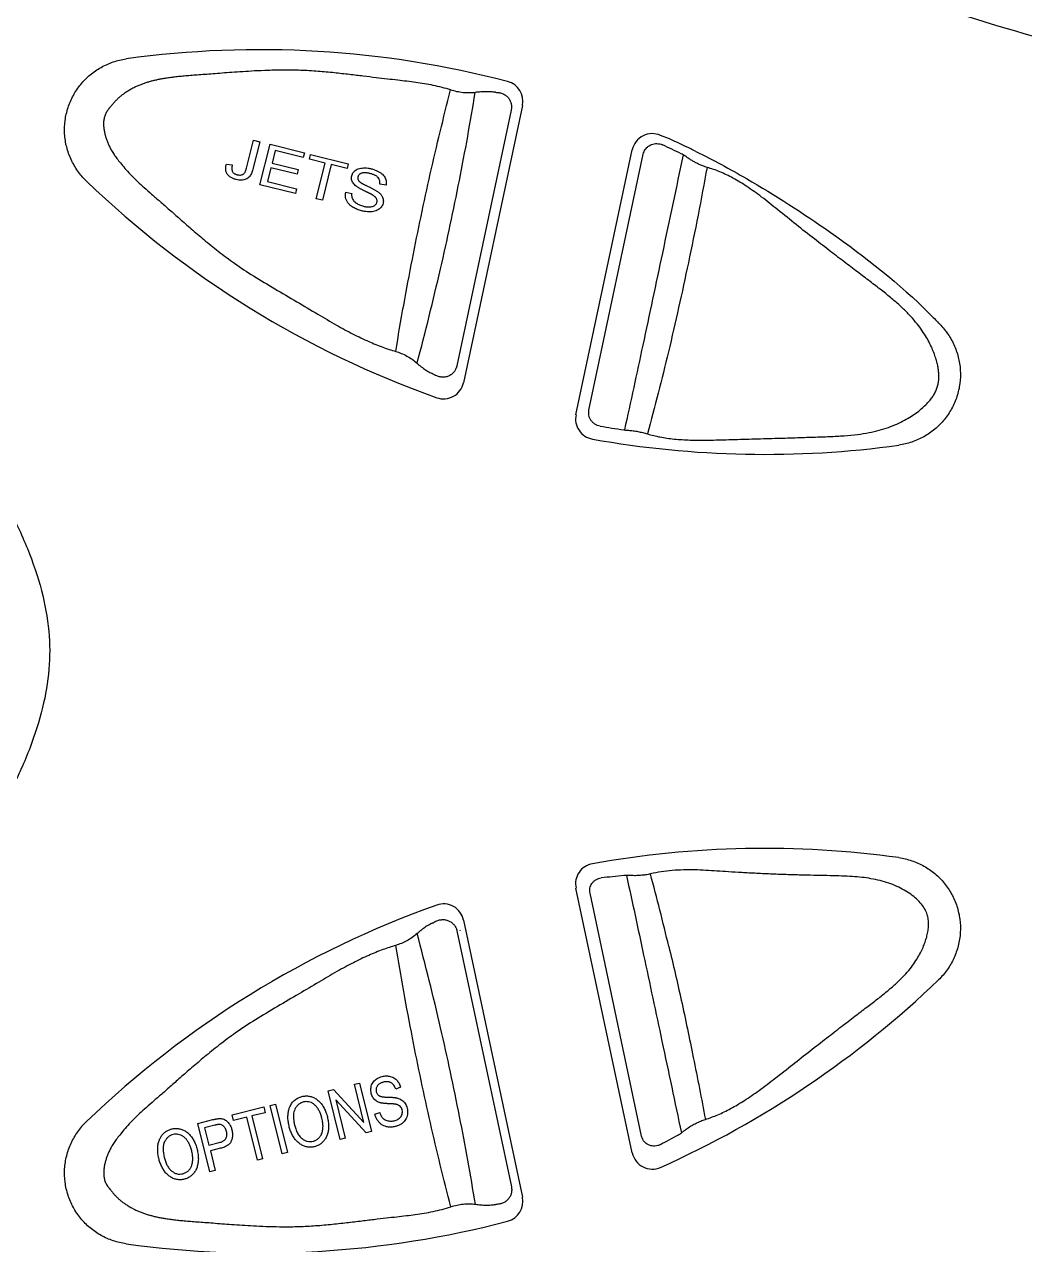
# Model space of a CAD drawing. Extents: x 403 to 503, y 484 to 637.
# Drawn here: x 448.666 to 451.066, y 503.174 to 506.101 of the extents above; entities that cross this region are included whole.
import ezdxf

# ---------------------------------------------------------------- set-up
doc = ezdxf.new("R2010")
doc.units = 0
doc.header["$MEASUREMENT"] = 0
doc.layers.add('1', color=4, linetype='Continuous')

# ---------------------------------------------------------------- blocks, each defined once
blk = doc.blocks.new('main_control')
at = {"color": 3, "linetype": 'Continuous'}
for p, q in [((7.6784, 16.9912), (7.5481, 16.3776)), ((7.7052, 17.002), (7.5639, 16.3371)), ((7.0431, 16.8521), (7.0598, 16.9189)), ((7.0598, 16.9189), (7.0749, 16.9152)), ((8.0583, 16.922), (8.0578, 16.9222)), ((7.0749, 16.9152), (7.0584, 16.8491)), ((7.0756, 16.8119), (7.0998, 16.909)), ((7.0998, 16.909), (7.1821, 16.8885)), ((7.112, 16.8938), (7.1046, 16.8641)), ((7.1793, 16.877), (7.112, 16.8938)), ((7.1821, 16.8885), (7.1793, 16.877)), ((7.8338, 16.2604), (7.9688, 16.8958)), ((6.995, 16.8613), (7.0089, 16.8595)), ((7.1046, 16.8641), (7.1676, 16.8484)), ((7.1942, 16.8733), (7.197, 16.8847)), ((7.2317, 16.864), (7.1942, 16.8733)), ((7.197, 16.8847), (7.2873, 16.8623)), ((7.2104, 16.7784), (7.2317, 16.864)), ((7.2468, 16.8602), (7.2254, 16.7746)), ((7.2844, 16.8508), (7.2468, 16.8602)), ((7.2873, 16.8623), (7.2844, 16.8508)), ((7.8649, 16.2713), (7.9954, 16.8855)), ((7.1018, 16.8527), (7.0935, 16.8196)), ((7.1648, 16.837), (7.1018, 16.8527)), ((7.1676, 16.8484), (7.1648, 16.837)), ((6.6592, 16.8206), (6.6599, 16.8214)), ((7.1606, 16.7908), (7.0756, 16.8119)), ((7.0935, 16.8196), (7.1634, 16.8022)), ((7.1634, 16.8022), (7.1606, 16.7908)), ((7.378, 16.8106), (7.3633, 16.8133)), ((7.2254, 16.7746), (7.2104, 16.7784)), ((7.2812, 16.7938), (7.2957, 16.7913)), ((7.9688, 14.4894), (7.8338, 15.1248)), ((7.9914, 14.5299), (7.8675, 15.1125)), ((7.5639, 15.0481), (7.7052, 14.3832)), ((7.5483, 15.0219), (7.6788, 14.4084)), ((7.5555, 15.0243), (7.5557, 15.0233)), ((7.239, 14.6384), (7.252, 14.6416)), ((7.268, 14.5219), (7.239, 14.6384)), ((7.252, 14.6416), (7.3251, 14.5628)), ((7.3023, 14.6542), (7.3145, 14.6572)), ((7.3251, 14.5628), (7.3023, 14.6542)), ((7.3145, 14.6572), (7.3435, 14.5408)), ((7.4131, 14.647), (7.4012, 14.6428)), ((7.0999, 14.6037), (7.1126, 14.6068)), ((7.1126, 14.6068), (7.1416, 14.4904)), ((7.2573, 14.6165), (7.2802, 14.525)), ((7.3305, 14.5375), (7.2573, 14.6165)), ((7.0087, 14.5809), (7.0847, 14.5999)), ((7.0121, 14.5672), (7.0087, 14.5809)), ((7.0881, 14.5861), (7.0564, 14.5782)), ((7.0564, 14.5782), (7.082, 14.4755)), ((7.0847, 14.5999), (7.0881, 14.5861)), ((7.1289, 14.4872), (7.0999, 14.6037)), ((7.3512, 14.5824), (7.3628, 14.5867)), ((6.9266, 14.5604), (6.9627, 14.5695)), ((6.9556, 14.444), (6.9266, 14.5604)), ((6.9672, 14.556), (6.9427, 14.5499)), ((6.9427, 14.5499), (6.9531, 14.5083)), ((7.0437, 14.5751), (7.0121, 14.5672)), ((7.0693, 14.4724), (7.0437, 14.5751)), ((7.2802, 14.525), (7.268, 14.5219)), ((7.3435, 14.5408), (7.3305, 14.5375)), ((6.9531, 14.5083), (6.9779, 14.5144)), ((6.9811, 14.5006), (6.9565, 14.4945)), ((6.9565, 14.4945), (6.9683, 14.4472)), ((7.1416, 14.4904), (7.1289, 14.4872)), ((7.082, 14.4755), (7.0693, 14.4724)), ((6.9683, 14.4472), (6.9556, 14.444))]:
    blk.add_line(p, q, dxfattribs=at)
at = {"color": 4, "linetype": 'Continuous'}
blk.add_arc((8.171, 15.6926), 2.952, 127.2, 238.6532, dxfattribs=at)
at = {"color": 3, "linetype": 'Continuous'}
for centre, radius, start, end in [((7.0759, 14.7869), 2.349, 75.358, 97.8638), ((7.6573, 17.0122), 0.049, 348, 75.358), ((7.6498, 17.095), 0.062, 261.7546, 266.2377), ((8.0168, 16.8856), 0.049, 65.8517, 168), ((8.0378, 16.8774), 0.049, 65.3121, 65.9016), ((7.0593, 14.7489), 2.3916, 63.9656, 65.3123), ((7.0528, 14.7589), 2.3651, 64.0956, 65.3027), ((7.0828, 14.7975), 2.3377, 63.6274, 63.9608), ((8.059, 16.8308), 0.0617, 58.833, 64.0822), ((7.9886, 16.7143), 0.1979, 55.1961, 58.8456), ((8.287, 18.5142), 2.349, 226.1362, 250.4136), ((7.4628, 16.3046), 0.0603, 58.4433, 64.7859), ((7.516, 16.3473), 0.049, 250.4136, 348), ((7.8818, 16.2502), 0.049, 168, 259.8525), ((8.2739, 18.4787), 2.278, 260.3413, 261.7884), ((7.9571, 16.2838), 0.0605, 261.796, 263.4244), ((7.9736, 16.4269), 0.2045, 263.4306, 266.0608), ((8.287, 18.5142), 2.349, 259.8525, 277.8638), ((8.287, 12.871), 2.349, 82.1362, 100.1475), ((7.8818, 15.135), 0.049, 100.1475, 192), ((8.1615, 12.9026), 2.2623, 95.3982, 96.7814), ((7.9544, 15.0941), 0.0611, 89.4965, 95.3763), ((7.9531, 14.9424), 0.2128, 86.8398, 89.519), ((1.7337, 13.472), 6.5014, 13.45613, 15.03677), ((8.287, 12.871), 2.349, 109.5864, 133.8638), ((7.516, 15.0379), 0.049, 12, 109.5864), ((7.463, 15.0948), 0.0602, 295.2273, 301.5756), ((7.0759, 16.5983), 2.349, 294.1483, 313.8638), ((6.9301, 16.626), 2.3879, 297.5976, 298.7434), ((8.0472, 14.5891), 0.0648, 298.8011, 307.5869), ((7.9605, 14.7021), 0.2073, 307.5239, 308.7662), ((8.0168, 14.4996), 0.049, 192, 294.1483), ((7.6573, 14.373), 0.049, 284.642, 12), ((7.6502, 14.3044), 0.0621, 93.784, 98.2556), ((7.0759, 16.5983), 2.349, 262.1362, 284.642)]:
    blk.add_arc(centre, radius, start, end, dxfattribs=at)
for points, start_tangent, end_tangent in [([(6.6482, 17.7278), (6.6608, 17.7305), (6.6742, 17.7331), (6.6885, 17.7358), (6.7042, 17.7386), (6.7217, 17.7414), (6.741, 17.7443), (6.762, 17.7471), (6.7849, 17.7499), (6.8097, 17.7525), (6.8367, 17.755), (6.866, 17.7571), (6.8979, 17.7589), (6.9324, 17.7602), (6.9699, 17.7609), (7.0104, 17.7608), (7.0544, 17.7598), (7.102, 17.7576), (7.1535, 17.7541), (7.209, 17.7491), (7.269, 17.7421), (7.3341, 17.733), (7.4045, 17.7213), (7.4804, 17.7069), (7.5607, 17.6897), (7.6408, 17.6707), (7.7162, 17.6513), (7.7866, 17.632), (7.8555, 17.6123), (7.9261, 17.5911), (8.0021, 17.5675), (8.0866, 17.5405), (8.1792, 17.5102), (8.2793, 17.4768), (8.3885, 17.44), (8.5079, 17.3998), (8.6372, 17.357), (8.779, 17.312), (8.9347, 17.2659), (9.106, 17.2202), (9.2957, 17.1757), (9.5057, 17.134), (9.7373, 17.0964), (9.9921, 17.0642), (10.2725, 17.0392), (10.5811, 17.0233), (10.921, 17.0187)], (0.977146, 0.21257), (0.999984, 0.005598)), ([(10.9085, 16.9223), (10.3979, 16.934), (9.941, 16.9717), (9.5333, 17.0304), (9.1707, 17.1052), (8.8489, 17.1918), (8.5644, 17.2831), (8.312, 17.3694), (8.0855, 17.4448), (7.8795, 17.5076), (7.6929, 17.5568), (7.5252, 17.5929), (7.375, 17.6173), (7.2402, 17.632), (7.1187, 17.6387), (7.0087, 17.6388), (6.9091, 17.6335), (6.8184, 17.6237), (6.736, 17.6102), (6.662, 17.5939), (6.5966, 17.5754), (6.5387, 17.5554), (6.4871, 17.5341), (6.44, 17.5113), (6.3961, 17.4869), (6.3537, 17.4601), (6.3111, 17.4295), (6.2664, 17.393), (6.219, 17.3484), (6.1702, 17.2945), (6.1218, 17.2302), (6.0765, 17.1521), (6.0402, 17.055), (6.0267, 16.9455), (6.0427, 16.8249), (6.0871, 16.6949), (6.1555, 16.5585), (6.242, 16.4151), (6.331, 16.2761), (6.4073, 16.1533), (6.4696, 16.0424), (6.5176, 15.9391), (6.5513, 15.8384), (6.5689, 15.7409), (6.5692, 15.6496), (6.5539, 15.5577), (6.5239, 15.4621), (6.4793, 15.3617), (6.4208, 15.2547), (6.3508, 15.1403), (6.2717, 15.0169), (6.191, 14.8876), (6.1244, 14.7687), (6.0745, 14.659), (6.0416, 14.5551), (6.0269, 14.4492), (6.0378, 14.34), (6.0804, 14.2254), (6.1554, 14.1091), (6.2523, 14.005), (6.3541, 13.9248), (6.4528, 13.8668), (6.5472, 13.8257)], (-0.999982, -0.006028), (0.936805, -0.349851)), ([(6.6592, 16.8206), (6.6384, 16.8448), (6.6225, 16.8725), (6.6118, 16.9025), (6.6069, 16.934), (6.6081, 16.9659), (6.6152, 16.997), (6.6278, 17.0263), (6.6455, 17.0528), (6.668, 17.0754), (6.6943, 17.0935), (6.7234, 17.1064), (6.7545, 17.1138)], (-0.72099, 0.692946), (0.990596, 0.136818)), ([(7.5331, 17.0393), (7.5125, 17.0454), (7.4913, 17.0503), (7.4702, 17.0542), (7.4493, 17.0574), (7.4282, 17.0601), (7.4061, 17.0627), (7.3816, 17.0654), (7.3541, 17.0686), (7.3235, 17.0723), (7.2904, 17.0763), (7.2542, 17.0803), (7.2149, 17.0839), (7.1731, 17.0863), (7.1313, 17.0869), (7.0949, 17.0862), (7.0628, 17.0848), (7.0341, 17.0831), (7.0081, 17.0813), (6.9846, 17.0796), (6.9629, 17.0779), (6.943, 17.0764), (6.9251, 17.0751), (6.9088, 17.0739), (6.894, 17.0726), (6.8804, 17.0713), (6.8677, 17.0699), (6.8559, 17.0683), (6.8452, 17.0667), (6.8357, 17.065), (6.827, 17.0632), (6.8186, 17.0612), (6.8101, 17.0589), (6.8017, 17.0563), (6.7935, 17.0535), (6.7852, 17.0502), (6.7768, 17.0465), (6.7684, 17.0422), (6.7602, 17.0376), (6.7524, 17.0326), (6.7453, 17.0273), (6.7387, 17.022), (6.7326, 17.0165), (6.7271, 17.0109), (6.7222, 17.0054), (6.7178, 16.9997)], (-0.948822, 0.315813), (-0.583, -0.812472)), ([(7.4014, 16.4121), (7.4412, 16.6336), (7.4843, 16.8381), (7.5331, 17.0393)], (0.16014, 0.987094), (0.253765, 0.967266)), ([(7.592, 17.0332), (7.5775, 17.0321), (7.5628, 17.0328), (7.548, 17.0352), (7.5331, 17.0393)], (-0.990309, -0.138883), (-0.948821, 0.315813)), ([(7.6409, 17.0337), (7.6299, 17.0349), (7.6181, 17.0352), (7.6054, 17.0347), (7.592, 17.0332)], (-0.989694, 0.143198), (-0.990309, -0.138883)), ([(7.4526, 16.3836), (7.5087, 16.61), (7.5541, 16.8223), (7.592, 17.0332)], (0.255415, 0.966831), (0.160129, 0.987096)), ([(7.6457, 17.0332), (7.6463, 17.0332), (7.6549, 17.0314), (7.659, 17.0298), (7.6628, 17.0278), (7.6662, 17.0254), (7.6693, 17.0226), (7.672, 17.0196), (7.6743, 17.0163), (7.6761, 17.0128), (7.6775, 17.0091), (7.6785, 17.0053), (7.6791, 17.0015), (7.6792, 16.9976), (7.6789, 16.9937), (7.6784, 16.9912)], (0.997853, -0.065489), (-0.207872, -0.978156)), ([(6.7178, 16.9997), (6.7118, 16.9927), (6.7068, 16.9851), (6.7031, 16.9767), (6.701, 16.968), (6.7003, 16.9591), (6.7007, 16.9503), (6.7018, 16.9418), (6.7036, 16.9333), (6.7059, 16.925), (6.7088, 16.9169), (6.7121, 16.9088), (6.7161, 16.9004), (6.721, 16.8917), (6.7269, 16.8824), (6.7343, 16.8723), (6.7433, 16.8615)], (-0.684443, -0.729066), (0.66691, -0.745138)), ([(7.9954, 16.8855), (7.9972, 16.8912), (8.0001, 16.8966), (8.0041, 16.9014), (8.009, 16.9054), (8.0148, 16.9084), (8.0211, 16.9102), (8.0278, 16.9107), (8.0346, 16.9098), (8.041, 16.9077)], (0.207879, 0.978155), (0.908613, -0.417639)), ([(6.7433, 16.8615), (6.7546, 16.8478), (6.7674, 16.8338), (6.7818, 16.8197), (6.7977, 16.805), (6.8157, 16.7891), (6.836, 16.7716), (6.8585, 16.752), (6.8831, 16.7303), (6.9105, 16.7063), (6.941, 16.6804), (6.9754, 16.6527), (7.0146, 16.6235), (7.0599, 16.5934), (7.1109, 16.5625), (7.164, 16.5314), (7.2142, 16.5016), (7.2589, 16.4754), (7.2995, 16.4536), (7.3365, 16.436), (7.3703, 16.4223), (7.4014, 16.4121)], (0.609965, -0.792428), (0.961818, -0.273689)), ([(6.9971, 16.8376), (6.9952, 16.8411), (6.994, 16.8449), (6.9935, 16.8489), (6.9935, 16.8529), (6.994, 16.857), (6.995, 16.8613)], (-0.547041, 0.837106), (0.265106, 0.964219)), ([(7.0089, 16.8595), (7.0082, 16.8547), (7.008, 16.8502), (7.0086, 16.8462), (7.01, 16.843)], (-0.200947, -0.979602), (0.540008, -0.84166)), ([(8.091, 16.8837), (8.0411, 16.6482), (7.9941, 16.427), (7.9502, 16.2238)], (-0.206153, -0.97852), (-0.2158, -0.976438)), ([(8.1483, 16.8537), (8.1399, 16.8565), (8.1317, 16.8599), (8.1237, 16.8636), (8.116, 16.8677), (8.1086, 16.8721), (8.1016, 16.8768)], (-0.958875, 0.283829), (-0.821065, 0.570834)), ([(7.0183, 16.8245), (7.0146, 16.8255), (7.0112, 16.8268), (7.0079, 16.8282), (7.0049, 16.83), (7.0019, 16.8322), (6.9993, 16.8347), (6.9971, 16.8376)], (-0.970329, 0.241787), (-0.547041, 0.837106)), ([(7.01, 16.843), (7.0116, 16.8409), (7.0136, 16.8392), (7.0159, 16.8378), (7.0184, 16.8368), (7.0211, 16.8359)], (0.540008, -0.84166), (0.970329, -0.241787)), ([(7.0211, 16.8359), (7.0264, 16.8352), (7.0314, 16.8357)], (0.970329, -0.241787), (0.970932, 0.239354)), ([(7.0314, 16.8357), (7.0341, 16.8367), (7.0365, 16.8382), (7.0385, 16.8403)], (0.970932, 0.239354), (0.596526, 0.802594)), ([(7.0502, 16.8311), (7.0463, 16.8276), (7.0417, 16.8251), (7.0367, 16.8236)], (-0.66307, -0.748557), (-0.981639, -0.190748)), ([(7.0385, 16.8403), (7.0394, 16.8417), (7.0402, 16.8433), (7.041, 16.8451), (7.0418, 16.8472), (7.0425, 16.8495), (7.0431, 16.8521)], (0.596526, 0.802594), (0.241787, 0.970329)), ([(7.0584, 16.8491), (7.0569, 16.8437), (7.055, 16.8389), (7.0528, 16.8346), (7.0502, 16.8311)], (-0.241787, -0.970329), (-0.66307, -0.748557)), ([(7.2967, 16.8204), (7.2954, 16.8247), (7.2951, 16.8291), (7.2957, 16.8335)], (-0.382118, 0.924114), (0.241787, 0.970329)), ([(7.2957, 16.8335), (7.2975, 16.8383), (7.3003, 16.8425), (7.304, 16.846)], (0.241787, 0.970329), (0.783581, 0.621289)), ([(7.304, 16.846), (7.3088, 16.849), (7.3144, 16.851), (7.3207, 16.8521)], (0.783581, 0.621289), (0.995337, 0.096458)), ([(7.3105, 16.8308), (7.3101, 16.8273), (7.3109, 16.824), (7.3127, 16.821)], (-0.241787, -0.970329), (0.619985, -0.784613)), ([(7.3192, 16.8395), (7.3168, 16.8384), (7.3147, 16.8371), (7.3128, 16.8353), (7.3114, 16.8332), (7.3105, 16.8308)], (-0.938675, -0.344804), (-0.241787, -0.970329)), ([(7.3403, 16.8388), (7.3371, 16.8395), (7.334, 16.8401), (7.3311, 16.8405), (7.3281, 16.8407), (7.3251, 16.8406), (7.3221, 16.8403), (7.3192, 16.8395)], (-0.970329, 0.241787), (-0.938675, -0.344804)), ([(7.3207, 16.8521), (7.3275, 16.8524), (7.3348, 16.8518), (7.3425, 16.8503)], (0.995337, 0.096458), (0.970329, -0.241787)), ([(7.3589, 16.8291), (7.3568, 16.8312), (7.3544, 16.833), (7.3519, 16.8345), (7.3493, 16.8358), (7.3465, 16.8369), (7.3435, 16.8379), (7.3403, 16.8388)], (-0.657308, 0.753622), (-0.970329, 0.241787)), ([(7.3425, 16.8503), (7.3505, 16.8478), (7.3577, 16.8448), (7.3639, 16.8412)], (0.970329, -0.241787), (0.831381, -0.555703)), ([(7.3639, 16.8412), (7.3692, 16.837), (7.3733, 16.8323), (7.3762, 16.8273)], (0.831381, -0.555703), (0.399196, -0.916865)), ([(8.0054, 16.2143), (8.0352, 16.2069), (8.0691, 16.202), (8.1076, 16.1996), (8.1512, 16.1994), (8.2006, 16.2006), (8.2559, 16.2021), (8.3108, 16.2037), (8.3599, 16.2052), (8.4036, 16.2066), (8.4425, 16.208), (8.4775, 16.2099), (8.5091, 16.213), (8.5369, 16.2174), (8.5615, 16.223), (8.5834, 16.2299), (8.6036, 16.238), (8.6221, 16.2471), (8.6386, 16.2568), (8.6529, 16.2667), (8.6652, 16.2767), (8.6753, 16.2864), (8.6834, 16.2955), (8.6897, 16.3042), (8.6949, 16.3127), (8.6991, 16.3216), (8.7021, 16.3311), (8.7039, 16.341), (8.7045, 16.3509), (8.7042, 16.3607), (8.703, 16.3707), (8.7011, 16.3813), (8.698, 16.393), (8.6937, 16.4058), (8.6881, 16.4196), (8.6811, 16.4343), (8.6723, 16.4497), (8.6617, 16.4659), (8.6488, 16.4827), (8.6333, 16.5002), (8.6151, 16.5182), (8.5941, 16.5368), (8.5701, 16.5563), (8.543, 16.5771), (8.5133, 16.5996), (8.481, 16.6241), (8.4454, 16.6514), (8.4058, 16.6819), (8.3621, 16.7163), (8.3185, 16.7515), (8.2792, 16.7825), (8.2437, 16.8077), (8.2105, 16.8277), (8.1789, 16.8429), (8.1483, 16.8537)], (0.956172, -0.292806), (-0.958875, 0.283829)), ([(8.1483, 16.8537), (8.1034, 16.6249), (8.0555, 16.4108), (8.0054, 16.2143)], (-0.178587, -0.983924), (-0.263369, -0.964695)), ([(7.0367, 16.8236), (7.031, 16.823), (7.0248, 16.8233), (7.0183, 16.8245)], (-0.981639, -0.190748), (-0.970329, 0.241787)), ([(7.3066, 16.8083), (7.3023, 16.8122), (7.299, 16.8162), (7.2967, 16.8204)], (-0.787323, 0.616541), (-0.382118, 0.924114)), ([(7.3271, 16.7968), (7.3241, 16.7983), (7.3213, 16.7996), (7.3187, 16.801), (7.3162, 16.8023), (7.3138, 16.8037), (7.3113, 16.8051), (7.3089, 16.8067), (7.3066, 16.8083)], (-0.90293, 0.429787), (-0.787323, 0.616541)), ([(7.3127, 16.821), (7.3134, 16.8202), (7.3143, 16.8194), (7.3154, 16.8186), (7.3166, 16.8177), (7.318, 16.8168), (7.3195, 16.8158), (7.3212, 16.8148), (7.3232, 16.8137), (7.3254, 16.8125), (7.3278, 16.8113), (7.3306, 16.8099), (7.3337, 16.8085)], (0.619985, -0.784613), (0.906448, -0.422317)), ([(7.3337, 16.8085), (7.3372, 16.8068), (7.3404, 16.8053), (7.3434, 16.8038), (7.3462, 16.8024), (7.3491, 16.8009), (7.3519, 16.7993), (7.3547, 16.7977), (7.3573, 16.796)], (0.906448, -0.422317), (0.815856, -0.578255)), ([(7.3633, 16.8133), (7.3634, 16.8189), (7.3619, 16.8243), (7.3589, 16.8291)], (0.117083, 0.993122), (-0.657308, 0.753622)), ([(7.3762, 16.8273), (7.378, 16.8219), (7.3786, 16.8163), (7.378, 16.8106)], (0.399196, -0.916865), (-0.188551, -0.982063)), ([(7.2831, 16.7748), (7.2811, 16.781), (7.2804, 16.7872), (7.2812, 16.7938)], (-0.398814, 0.917032), (0.218489, 0.975839)), ([(7.2966, 16.7592), (7.2908, 16.7638), (7.2864, 16.7689), (7.2831, 16.7748)], (-0.831156, 0.556039), (-0.398814, 0.917032)), ([(7.2957, 16.7913), (7.2955, 16.7865), (7.296, 16.7821), (7.2974, 16.7782)], (-0.117751, -0.993043), (0.416747, -0.909022)), ([(7.2974, 16.7782), (7.2996, 16.7745), (7.3028, 16.771), (7.307, 16.7678)], (0.416747, -0.909022), (0.825315, -0.564673)), ([(7.3462, 16.787), (7.3456, 16.7874), (7.3449, 16.7878), (7.3441, 16.7882), (7.3433, 16.7887), (7.3423, 16.7892), (7.3413, 16.7897), (7.3402, 16.7903), (7.339, 16.7909), (7.3377, 16.7916), (7.3363, 16.7923), (7.3348, 16.7931), (7.3331, 16.7939), (7.3313, 16.7948), (7.3293, 16.7957), (7.3271, 16.7968)], (-0.846125, 0.532984), (-0.90293, 0.429787)), ([(7.355, 16.7787), (7.3539, 16.7804), (7.3526, 16.7819), (7.3512, 16.7833), (7.3497, 16.7846), (7.348, 16.7858), (7.3462, 16.787)], (-0.476432, 0.879211), (-0.846125, 0.532984)), ([(7.3561, 16.77), (7.3565, 16.773), (7.3561, 16.7759), (7.355, 16.7787)], (0.241787, 0.970329), (-0.476432, 0.879211)), ([(7.3573, 16.796), (7.3599, 16.794), (7.3622, 16.7921), (7.3644, 16.7899), (7.3664, 16.7876), (7.3681, 16.7851), (7.3696, 16.7824)], (0.815856, -0.578255), (0.412924, -0.910766)), ([(7.3696, 16.7824), (7.3712, 16.7775), (7.3716, 16.7725), (7.3709, 16.7675)], (0.412924, -0.910766), (-0.241787, -0.970329)), ([(7.3216, 16.7489), (7.3165, 16.7503), (7.3115, 16.7519), (7.3065, 16.7539), (7.3015, 16.7563), (7.2966, 16.7592)], (-0.970329, 0.241787), (-0.831156, 0.556039)), ([(7.307, 16.7678), (7.3146, 16.7636), (7.3237, 16.7606)], (0.825315, -0.564673), (0.970329, -0.241787)), ([(7.3444, 16.7473), (7.3372, 16.7469), (7.3295, 16.7474), (7.3216, 16.7489)], (-0.992887, -0.119058), (-0.970329, 0.241787)), ([(7.3237, 16.7606), (7.332, 16.7591), (7.3395, 16.759)], (0.970329, -0.241787), (0.997098, 0.076127)), ([(7.3395, 16.759), (7.3438, 16.7596), (7.3476, 16.7608), (7.3508, 16.7625)], (0.997098, 0.076127), (0.817536, 0.575878)), ([(7.362, 16.7542), (7.357, 16.7509), (7.3511, 16.7486), (7.3444, 16.7473)], (-0.778338, -0.627845), (-0.992887, -0.119058)), ([(7.3508, 16.7625), (7.3531, 16.7645), (7.3549, 16.767), (7.3561, 16.77)], (0.817536, 0.575878), (0.241787, 0.970329)), ([(7.3709, 16.7675), (7.369, 16.7625), (7.3661, 16.7581), (7.362, 16.7542)], (-0.241787, -0.970329), (-0.778338, -0.627845)), ([(8.7036, 16.4805), (8.7244, 16.4563), (8.7404, 16.4286), (8.751, 16.3986), (8.7559, 16.3671), (8.7548, 16.3352), (8.7477, 16.3041), (8.7351, 16.2748), (8.7173, 16.2483), (8.6948, 16.2257), (8.6686, 16.2076), (8.6394, 16.1947), (8.6084, 16.1873)], (0.72099, -0.692946), (-0.990596, -0.136818)), ([(7.4014, 16.4121), (7.4146, 16.4075), (7.4277, 16.4011), (7.4405, 16.3932), (7.4526, 16.3836)], (0.961818, -0.273688), (0.750037, -0.661395)), ([(7.4526, 16.3836), (7.4576, 16.3793), (7.4627, 16.3753), (7.4677, 16.3715), (7.4728, 16.368), (7.4779, 16.3648), (7.4831, 16.3619), (7.4884, 16.3592)], (0.750038, -0.661395), (0.90463, -0.426198)), ([(7.5481, 16.3776), (7.5475, 16.3751), (7.5466, 16.3727), (7.5451, 16.369), (7.5431, 16.3656), (7.5407, 16.3624), (7.5379, 16.3595), (7.5348, 16.3569), (7.5314, 16.3547), (7.5276, 16.3529), (7.5236, 16.3515), (7.5194, 16.3507), (7.5151, 16.3503), (7.5062, 16.3512), (7.5018, 16.3524), (7.4976, 16.3542), (7.4959, 16.3551), (7.4943, 16.356)], (-0.207749, -0.978182), (-0.851785, 0.523892)), ([(7.8917, 16.2329), (7.885, 16.2348), (7.879, 16.2379), (7.8738, 16.2421), (7.8696, 16.2472), (7.8665, 16.253), (7.8648, 16.2591), (7.8643, 16.2653), (7.8649, 16.2713)], (-0.985828, 0.167759), (0.207641, 0.978205)), ([(7.9595, 16.2229), (7.9708, 16.2218), (7.9824, 16.22), (7.9939, 16.2175), (8.0054, 16.2143)], (0.997629, -0.068815), (0.956172, -0.292806)), ([(6.6982, 13.2999), (6.6384, 13.3389), (6.5845, 13.3757), (6.5323, 13.4131), (6.479, 13.454), (6.4225, 13.5004), (6.3626, 13.5534), (6.2994, 13.6135), (6.2328, 13.6814), (6.1632, 13.758), (6.0906, 13.8441), (6.015, 13.9416), (5.937, 14.0511), (5.8565, 14.1748), (5.7743, 14.3167), (5.6936, 14.4817), (5.6195, 14.6732), (5.5573, 14.8896), (5.5103, 15.1309), (5.4802, 15.4039)], (-0.843698, 0.536818), (-0.073334, 0.997307)), ([(8.6084, 15.1979), (8.6394, 15.1905), (8.6686, 15.1776), (8.6948, 15.1595), (8.7173, 15.1369), (8.7351, 15.1104), (8.7477, 15.0811), (8.7548, 15.0499), (8.7559, 15.0181), (8.751, 14.9866), (8.7404, 14.9566), (8.7244, 14.9289), (8.7036, 14.9047)], (0.990596, -0.136818), (-0.72099, -0.692946)), ([(8.1442, 14.57), (8.1739, 14.581), (8.2049, 14.5959), (8.2379, 14.6153), (8.2732, 14.6395), (8.3119, 14.6687), (8.3538, 14.7016), (8.3958, 14.7345), (8.4352, 14.7652), (8.4708, 14.7927), (8.5028, 14.8173), (8.5314, 14.8392), (8.5572, 14.8589), (8.5802, 14.8772), (8.6003, 14.8946), (8.6176, 14.9113), (8.6323, 14.9275), (8.6445, 14.9435), (8.6544, 14.9588), (8.6621, 14.9729), (8.6679, 14.9859), (8.6725, 14.9981), (8.676, 15.0103), (8.6785, 15.0231), (8.6797, 15.0361), (8.6792, 15.0492), (8.6765, 15.0616), (8.6713, 15.0737), (8.6627, 15.0864), (8.6509, 15.0988), (8.6369, 15.11), (8.6211, 15.12), (8.6036, 15.129), (8.5843, 15.1367), (8.5633, 15.1429), (8.5416, 15.1474), (8.5202, 15.1505), (8.4971, 15.1525), (8.4717, 15.1538), (8.4437, 15.1545), (8.4126, 15.1551), (8.3787, 15.1559), (8.3427, 15.1569), (8.305, 15.1583), (8.2673, 15.16), (8.2314, 15.1619), (8.1998, 15.1639), (8.1719, 15.1657), (8.1455, 15.1673), (8.1188, 15.1684), (8.0917, 15.1684), (8.0647, 15.167), (8.0382, 15.1638), (8.0125, 15.1588)], (0.953525, 0.301313), (-0.973084, -0.23045)), ([(7.8675, 15.1125), (7.8668, 15.1184), (7.8673, 15.1245), (7.8691, 15.1305), (7.8721, 15.136), (7.8763, 15.1409), (7.8815, 15.1448), (7.8876, 15.1476), (7.8943, 15.1491)], (-0.20783, 0.978165), (0.993019, 0.117953)), ([(7.9549, 15.1552), (7.9961, 14.9641), (8.0401, 14.7573), (8.0867, 14.5378)], (0.214651, -0.976691), (0.206859, -0.978371)), ([(8.0125, 15.1588), (8.0009, 15.1565), (7.989, 15.1552), (7.9769, 15.1546), (7.9648, 15.1549)], (-0.973628, -0.22814), (-0.998477, 0.055161)), ([(7.4945, 15.0435), (7.4961, 15.0444), (7.4977, 15.0453), (7.502, 15.0471), (7.5064, 15.0483), (7.5153, 15.0492), (7.5196, 15.0489), (7.5238, 15.048), (7.5278, 15.0466), (7.5315, 15.0448), (7.535, 15.0426), (7.5381, 15.04), (7.5408, 15.0371), (7.5432, 15.034), (7.5452, 15.0305), (7.5468, 15.0269), (7.5476, 15.0244), (7.5483, 15.0219)], (0.851643, 0.524122), (0.208021, -0.978124)), ([(7.4528, 15.0159), (7.4407, 15.0063), (7.4279, 14.9984), (7.4148, 14.992), (7.4016, 14.9874)], (-0.749848, -0.66161), (-0.961742, -0.273955)), ([(7.4886, 15.0403), (7.4833, 15.0376), (7.4781, 15.0347), (7.4729, 15.0315), (7.4679, 15.028), (7.4628, 15.0242), (7.4578, 15.0202), (7.4528, 15.0159)], (-0.904511, -0.426449), (-0.749848, -0.66161)), ([(7.5924, 14.3663), (7.5544, 14.5772), (7.5089, 14.7895), (7.4528, 15.0159)], (-0.160403, 0.987052), (-0.255683, 0.966761)), ([(7.4016, 14.9874), (7.3706, 14.9772), (7.3366, 14.9635), (7.2998, 14.9459), (7.26, 14.9245), (7.2169, 14.8993), (7.1693, 14.871), (7.1174, 14.8406), (7.0646, 14.8088), (7.0171, 14.7775), (6.977, 14.7477), (6.9423, 14.7197), (6.9116, 14.6937), (6.8841, 14.6697), (6.8595, 14.6479), (6.837, 14.6283), (6.8166, 14.6107), (6.7986, 14.5949), (6.7826, 14.5801), (6.7682, 14.5659), (6.7551, 14.5518), (6.7437, 14.5378)], (-0.961742, -0.273956), (-0.609745, -0.792597)), ([(7.5335, 14.3603), (7.4846, 14.5614), (7.4415, 14.7659), (7.4016, 14.9874)], (-0.254034, 0.967195), (-0.160413, 0.98705)), ([(8.0566, 14.9849), (8.0863, 14.8562), (8.1153, 14.7185), (8.1442, 14.57)], (0.23392, -0.972256), (0.183831, -0.982958)), ([(7.3427, 14.6497), (7.3447, 14.6552), (7.3478, 14.6602), (7.3518, 14.6644)], (0.248283, 0.968688), (0.756752, 0.653702)), ([(7.3518, 14.6644), (7.3566, 14.6679), (7.3622, 14.6707), (7.3684, 14.6728)], (0.756752, 0.653702), (0.970262, 0.242056)), ([(7.3684, 14.6728), (7.3788, 14.6742), (7.3882, 14.6732)], (0.970262, 0.242056), (0.973931, -0.226845)), ([(7.3882, 14.6732), (7.394, 14.6713), (7.3993, 14.6682), (7.4038, 14.6641)], (0.973931, -0.226845), (0.673327, -0.739345)), ([(7.4038, 14.6641), (7.4092, 14.6565), (7.4131, 14.647)], (0.673327, -0.739345), (0.279008, -0.960289)), ([(7.3427, 14.6323), (7.3417, 14.6382), (7.3417, 14.6439), (7.3427, 14.6497)], (-0.242056, 0.970262), (0.248283, 0.968688)), ([(7.3568, 14.65), (7.3552, 14.6468), (7.3543, 14.6435), (7.3541, 14.64), (7.3546, 14.6364)], (-0.52917, -0.848516), (0.242056, -0.970262)), ([(7.3546, 14.6364), (7.3559, 14.6327), (7.358, 14.6296), (7.3609, 14.6269)], (0.242056, -0.970262), (0.831479, -0.555556)), ([(7.3723, 14.6593), (7.3692, 14.6584), (7.3663, 14.6574), (7.3636, 14.6561), (7.361, 14.6545), (7.3587, 14.6524), (7.3568, 14.65)], (-0.970262, -0.242056), (-0.52917, -0.848516)), ([(7.3904, 14.6578), (7.3876, 14.6591), (7.3847, 14.66), (7.3817, 14.6604), (7.3787, 14.6603), (7.3756, 14.66), (7.3723, 14.6593)], (-0.858614, 0.512623), (-0.970262, -0.242056)), ([(7.4012, 14.6428), (7.3992, 14.6477), (7.3967, 14.6518), (7.3937, 14.6553), (7.3904, 14.6578)], (-0.32758, 0.944823), (-0.858614, 0.512623)), ([(7.1474, 14.6003), (7.1523, 14.609), (7.159, 14.6162), (7.1671, 14.6216), (7.1764, 14.625)], (0.405091, 0.914276), (0.970262, 0.242056)), ([(7.1798, 14.6117), (7.1733, 14.6093), (7.1677, 14.6055), (7.1631, 14.6005), (7.1594, 14.5947)], (-0.970262, -0.242056), (-0.452784, -0.89162)), ([(7.1764, 14.625), (7.1852, 14.6262), (7.1939, 14.6256), (7.2023, 14.6232)], (0.970262, 0.242056), (0.928346, -0.371717)), ([(7.1984, 14.6101), (7.1923, 14.612), (7.186, 14.6126), (7.1798, 14.6117)], (-0.918205, 0.396105), (-0.970262, -0.242056)), ([(7.214, 14.5966), (7.2093, 14.6024), (7.2041, 14.6069), (7.1984, 14.6101)], (-0.563741, 0.825952), (-0.918205, 0.396105)), ([(7.2023, 14.6232), (7.2102, 14.6191), (7.2175, 14.6132), (7.2239, 14.6058)], (0.928346, -0.371717), (0.588284, -0.808654)), ([(7.2239, 14.6058), (7.2293, 14.5972), (7.2338, 14.5873), (7.2373, 14.576)], (0.588284, -0.808654), (0.242056, -0.970262)), ([(7.3496, 14.6186), (7.3467, 14.6226), (7.3443, 14.6271), (7.3427, 14.6323)], (-0.661453, 0.749987), (-0.242056, 0.970262)), ([(7.3626, 14.6103), (7.3575, 14.6124), (7.3532, 14.6152), (7.3496, 14.6186)], (-0.948462, 0.316891), (-0.661453, 0.749987)), ([(7.3609, 14.6269), (7.3623, 14.6262), (7.3638, 14.6256), (7.3656, 14.6251), (7.3674, 14.6247), (7.3694, 14.6243), (7.3716, 14.6241), (7.3739, 14.6238), (7.3764, 14.6236), (7.3792, 14.6235), (7.3821, 14.6234)], (0.831479, -0.555556), (0.999675, -0.025486)), ([(7.3829, 14.6076), (7.3797, 14.6078), (7.3767, 14.608), (7.3738, 14.6082), (7.371, 14.6085), (7.3682, 14.609), (7.3653, 14.6095), (7.3626, 14.6103)], (-0.999322, 0.036805), (-0.948462, 0.316891)), ([(7.3821, 14.6234), (7.3854, 14.6233), (7.3885, 14.6232), (7.3913, 14.623), (7.3941, 14.6228), (7.3969, 14.6226), (7.3997, 14.6223), (7.4025, 14.6218), (7.4052, 14.6212)], (0.999675, -0.025486), (0.965495, -0.260423)), ([(7.4014, 14.6062), (7.3992, 14.6066), (7.397, 14.6068), (7.3945, 14.607), (7.3918, 14.6072), (7.389, 14.6074), (7.3861, 14.6075), (7.3829, 14.6076)], (-0.981233, 0.192824), (-0.999322, 0.036805)), ([(7.4117, 14.6015), (7.41, 14.6029), (7.408, 14.604), (7.406, 14.6049), (7.4037, 14.6057), (7.4014, 14.6062)], (-0.727746, 0.685847), (-0.981233, 0.192824)), ([(7.4052, 14.6212), (7.4111, 14.6191), (7.4163, 14.6161), (7.4205, 14.6124)], (0.965495, -0.260423), (0.682914, -0.730499)), ([(7.4205, 14.6124), (7.424, 14.608), (7.4267, 14.6028), (7.4286, 14.5969)], (0.682914, -0.730499), (0.242056, -0.970262)), ([(7.146, 14.5517), (7.1437, 14.5631), (7.1427, 14.5738), (7.1431, 14.5837), (7.1447, 14.5926), (7.1474, 14.6003)], (-0.242056, 0.970262), (0.405091, 0.914276)), ([(7.1594, 14.5947), (7.1571, 14.5885), (7.156, 14.5811), (7.156, 14.573), (7.1571, 14.5642), (7.1591, 14.5548)], (-0.452784, -0.89162), (0.242056, -0.970262)), ([(7.2242, 14.5728), (7.2215, 14.5817), (7.2181, 14.5897), (7.214, 14.5966)], (-0.242056, 0.970262), (-0.563741, 0.825952)), ([(7.3617, 14.5628), (7.3573, 14.5685), (7.3537, 14.5751), (7.3512, 14.5824)], (-0.673062, 0.739586), (-0.258323, 0.966059)), ([(7.3628, 14.5867), (7.3642, 14.5832), (7.3658, 14.5798), (7.3678, 14.5764), (7.3704, 14.5733)], (0.327127, -0.944981), (0.685595, -0.727983)), ([(7.41, 14.5727), (7.414, 14.577), (7.4165, 14.5819)], (0.77364, 0.633625), (0.296323, 0.955088)), ([(7.4167, 14.5926), (7.4148, 14.5975), (7.4117, 14.6015)], (-0.242057, 0.970262), (-0.727746, 0.685847)), ([(7.4165, 14.5819), (7.4174, 14.5873), (7.4167, 14.5926)], (0.296323, 0.955088), (-0.242057, 0.970262)), ([(7.4286, 14.5783), (7.4265, 14.5724), (7.4233, 14.567), (7.4192, 14.5624)], (-0.241257, -0.970461), (-0.737577, -0.675263)), ([(7.4286, 14.5969), (7.4297, 14.5907), (7.4296, 14.5845), (7.4286, 14.5783)], (0.242056, -0.970262), (-0.241257, -0.970461)), ([(6.7545, 14.2714), (6.7234, 14.2788), (6.6943, 14.2917), (6.668, 14.3098), (6.6455, 14.3324), (6.6278, 14.3588), (6.6152, 14.3882), (6.6081, 14.4193), (6.6069, 14.4512), (6.6118, 14.4827), (6.6225, 14.5127), (6.6384, 14.5404), (6.6592, 14.5646)], (-0.990596, 0.136818), (0.72099, 0.692946)), ([(6.8349, 14.5223), (6.8387, 14.5294), (6.8436, 14.5356), (6.8496, 14.5407), (6.8564, 14.5445), (6.8639, 14.547)], (0.405091, 0.914276), (0.970262, 0.242056)), ([(6.8639, 14.547), (6.8725, 14.5483), (6.8813, 14.5477), (6.8898, 14.5452)], (0.970262, 0.242056), (0.928346, -0.371716)), ([(6.9627, 14.5695), (6.9656, 14.5701), (6.9685, 14.5708), (6.9714, 14.5713), (6.9745, 14.5717), (6.9776, 14.572)], (0.970262, 0.242056), (0.999134, 0.041615)), ([(6.9793, 14.5578), (6.9786, 14.5579), (6.9777, 14.5579), (6.9769, 14.5578), (6.976, 14.5577), (6.975, 14.5576), (6.974, 14.5574), (6.9728, 14.5572), (6.9716, 14.557), (6.9703, 14.5567), (6.9688, 14.5564), (6.9672, 14.556)], (-0.997759, 0.066914), (-0.970262, -0.242056)), ([(6.9776, 14.572), (6.9823, 14.5719), (6.9868, 14.571), (6.9908, 14.5694)], (0.999134, 0.041615), (0.895681, -0.444698)), ([(6.989, 14.553), (6.987, 14.5548), (6.9848, 14.5563), (6.9822, 14.5573), (6.9793, 14.5578)], (-0.696235, 0.717814), (-0.997759, 0.066914)), ([(6.9952, 14.5413), (6.9937, 14.5457), (6.9916, 14.5497), (6.989, 14.553)], (-0.242056, 0.970262), (-0.696235, 0.717814)), ([(6.9908, 14.5694), (6.9945, 14.5671), (6.998, 14.564), (7.0012, 14.5602)], (0.895681, -0.444698), (0.590846, -0.806784)), ([(7.0012, 14.5602), (7.0053, 14.5532), (7.0082, 14.545)], (0.590846, -0.806784), (0.242056, -0.970262)), ([(7.1587, 14.524), (7.1534, 14.5325), (7.1491, 14.5418), (7.146, 14.5517)], (-0.584534, 0.811369), (-0.242056, 0.970262)), ([(7.1591, 14.5548), (7.1606, 14.5495), (7.1623, 14.5445), (7.1643, 14.5399), (7.1667, 14.5354), (7.1696, 14.5312), (7.1729, 14.5273), (7.1767, 14.5239)], (0.242056, -0.970262), (0.78251, -0.622638)), ([(7.2236, 14.5357), (7.2253, 14.5406), (7.2263, 14.5457), (7.2268, 14.5509), (7.2268, 14.5561), (7.2263, 14.5614), (7.2255, 14.5669), (7.2242, 14.5728)], (0.391499, 0.920179), (-0.242056, 0.970262)), ([(7.2373, 14.576), (7.2395, 14.564), (7.2402, 14.5529), (7.2393, 14.5428)], (0.242056, -0.970262), (-0.152914, -0.988239)), ([(7.3789, 14.5524), (7.3725, 14.5546), (7.3667, 14.5581), (7.3617, 14.5628)], (-0.973813, 0.227349), (-0.673062, 0.739586)), ([(7.3704, 14.5733), (7.3738, 14.5703), (7.3778, 14.5681), (7.3823, 14.5666)], (0.685595, -0.727983), (0.970717, -0.240225)), ([(7.4019, 14.5532), (7.3975, 14.5523), (7.393, 14.5517), (7.3885, 14.5514), (7.3837, 14.5516), (7.3789, 14.5524)], (-0.970262, -0.242056), (-0.973813, 0.227349)), ([(7.3823, 14.5666), (7.3873, 14.5659), (7.3925, 14.566), (7.3979, 14.5669)], (0.970717, -0.240225), (0.970262, 0.242056)), ([(7.3979, 14.5669), (7.4025, 14.5684), (7.4065, 14.5703), (7.41, 14.5727)], (0.970262, 0.242056), (0.77364, 0.633625)), ([(7.4192, 14.5624), (7.4141, 14.5585), (7.4083, 14.5554), (7.4019, 14.5532)], (-0.737577, -0.675263), (-0.970262, -0.242056)), ([(8.0903, 14.5405), (8.1006, 14.5482), (8.1114, 14.5551), (8.1223, 14.5611), (8.1334, 14.5661), (8.1442, 14.57)], (0.779668, 0.626194), (0.953346, 0.301879)), ([(6.7437, 14.5378), (6.7346, 14.527), (6.7272, 14.5169), (6.7213, 14.5075), (6.7164, 14.4988), (6.7124, 14.4904), (6.7091, 14.4823), (6.7062, 14.4741), (6.7039, 14.4658), (6.7021, 14.4573), (6.701, 14.4487), (6.7007, 14.4399), (6.7014, 14.431), (6.7035, 14.4223), (6.7073, 14.414), (6.7123, 14.4065), (6.7182, 14.3996)], (-0.666704, -0.745323), (0.684645, -0.728877)), ([(6.8334, 14.4738), (6.8311, 14.4853), (6.8302, 14.496), (6.8306, 14.5058), (6.8322, 14.5147), (6.8349, 14.5223)], (-0.242056, 0.970262), (0.405091, 0.914276)), ([(6.8673, 14.5338), (6.8609, 14.5314), (6.8552, 14.5276), (6.8506, 14.5226), (6.8469, 14.5167)], (-0.970262, -0.242056), (-0.452784, -0.89162)), ([(6.8858, 14.5321), (6.8797, 14.5341), (6.8734, 14.5346), (6.8673, 14.5338)], (-0.918206, 0.396104), (-0.970262, -0.242056)), ([(6.9015, 14.5186), (6.8969, 14.5244), (6.8916, 14.5289), (6.8858, 14.5321)], (-0.563741, 0.825951), (-0.918206, 0.396104)), ([(6.8898, 14.5452), (6.8977, 14.5411), (6.905, 14.5352), (6.9114, 14.5278)], (0.928346, -0.371716), (0.588284, -0.808654)), ([(6.9117, 14.4948), (6.909, 14.5038), (6.9055, 14.5117), (6.9015, 14.5186)], (-0.242056, 0.970262), (-0.563741, 0.825951)), ([(6.9114, 14.5278), (6.9168, 14.5192), (6.9213, 14.5093), (6.9248, 14.498)], (0.588284, -0.808654), (0.242056, -0.970262)), ([(6.9779, 14.5144), (6.9822, 14.5157), (6.9859, 14.5173), (6.9892, 14.5192), (6.992, 14.5216), (6.9939, 14.5243)], (0.970262, 0.242056), (0.483323, 0.875442)), ([(7.0066, 14.5179), (7.0045, 14.5141), (7.0016, 14.5107), (6.9982, 14.5079), (6.9945, 14.5056), (6.9904, 14.5037), (6.986, 14.502), (6.9811, 14.5006)], (-0.395031, -0.918668), (-0.970262, -0.242056)), ([(6.9939, 14.5243), (6.9954, 14.528), (6.9961, 14.532), (6.9961, 14.5364), (6.9952, 14.5413)], (0.483323, 0.875442), (-0.242056, 0.970262)), ([(7.0082, 14.545), (7.0096, 14.5352), (7.0091, 14.5263), (7.0066, 14.5179)], (0.242056, -0.970262), (-0.395031, -0.918668)), ([(7.1803, 14.5063), (7.1723, 14.5106), (7.165, 14.5166), (7.1587, 14.524)], (-0.922836, 0.385193), (-0.584534, 0.811369)), ([(7.1767, 14.5239), (7.1826, 14.52), (7.1891, 14.5175), (7.1961, 14.5167), (7.2031, 14.5176)], (0.78251, -0.622638), (0.970262, 0.242056)), ([(7.2031, 14.5176), (7.2097, 14.5201), (7.2155, 14.5241), (7.2202, 14.5294), (7.2236, 14.5357)], (0.970262, 0.242056), (0.391499, 0.920179)), ([(7.2393, 14.5428), (7.237, 14.5331), (7.2331, 14.5245), (7.2279, 14.5174)], (-0.152914, -0.988239), (-0.675186, -0.737647)), ([(8.0363, 14.5098), (8.03, 14.5072), (8.0233, 14.506), (8.0167, 14.5062), (8.0105, 14.5078), (8.0048, 14.5105), (8, 14.5143), (7.996, 14.5189), (7.9932, 14.5242), (7.9914, 14.5299)], (-0.886235, -0.463237), (-0.208311, 0.978063)), ([(6.8469, 14.5167), (6.8451, 14.5121), (6.844, 14.5073), (6.8435, 14.5025), (6.8434, 14.4977), (6.8437, 14.4928), (6.8443, 14.4879), (6.8453, 14.4826), (6.8466, 14.4768)], (-0.452784, -0.89162), (0.242056, -0.970262)), ([(6.9111, 14.4578), (6.9134, 14.4655), (6.9143, 14.4744), (6.9137, 14.4841), (6.9117, 14.4948)], (0.3915, 0.920178), (-0.242056, 0.970262)), ([(6.9248, 14.498), (6.927, 14.4861), (6.9277, 14.4751), (6.9268, 14.4648)], (0.242056, -0.970262), (-0.152915, -0.988239)), ([(7.2064, 14.5045), (7.1975, 14.5032), (7.1886, 14.5038), (7.1803, 14.5063)], (-0.970262, -0.242056), (-0.922836, 0.385193)), ([(7.2279, 14.5174), (7.2215, 14.5116), (7.2143, 14.5072), (7.2064, 14.5045)], (-0.675186, -0.737647), (-0.970262, -0.242056)), ([(6.8462, 14.4461), (6.8409, 14.4545), (6.8366, 14.4638), (6.8334, 14.4738)], (-0.584534, 0.811369), (-0.242056, 0.970262)), ([(6.8466, 14.4768), (6.8497, 14.467), (6.8536, 14.4585), (6.8586, 14.4514), (6.8642, 14.4459)], (0.242056, -0.970262), (0.78251, -0.622638)), ([(6.9268, 14.4648), (6.9245, 14.4551), (6.9206, 14.4465), (6.9154, 14.4395)], (-0.152915, -0.988239), (-0.675187, -0.737647)), ([(6.5472, 13.8257), (6.6341, 13.7975), (6.7111, 13.7789), (6.7802, 13.7666), (6.8444, 13.7585), (6.9069, 13.7533), (6.9707, 13.7507), (7.0381, 13.7507), (7.1112, 13.7536), (7.1924, 13.7601), (7.2826, 13.7708), (7.3814, 13.7863), (7.4883, 13.8068), (7.6038, 13.8324), (7.7303, 13.8635), (7.8704, 13.9004), (8.0275, 13.9435), (8.2046, 13.9923), (8.4005, 14.0459), (8.6152, 14.1039), (8.8501, 14.1654), (9.1072, 14.2289), (9.3902, 14.2923), (9.7031, 14.3525), (10.0512, 14.4043), (10.4406, 14.4402), (10.8784, 14.4489)], (0.936805, -0.349851), (0.999786, -0.020687)), ([(6.8677, 14.4284), (6.8599, 14.4326), (6.8526, 14.4385), (6.8462, 14.4461)], (-0.922836, 0.385193), (-0.584534, 0.811369)), ([(6.8642, 14.4459), (6.8701, 14.442), (6.8766, 14.4395), (6.8836, 14.4387), (6.8906, 14.4397)], (0.78251, -0.622638), (0.970262, 0.242056)), ([(6.8906, 14.4397), (6.8973, 14.4422), (6.9031, 14.4461), (6.9077, 14.4515), (6.9111, 14.4578)], (0.970262, 0.242056), (0.3915, 0.920178)), ([(6.9154, 14.4395), (6.9089, 14.4336), (6.9017, 14.4292), (6.8939, 14.4265)], (-0.675187, -0.737647), (-0.970262, -0.242056)), ([(6.8939, 14.4265), (6.885, 14.4252), (6.8761, 14.4258), (6.8677, 14.4284)], (-0.970262, -0.242056), (-0.922836, 0.385193)), ([(7.6788, 14.4084), (7.6792, 14.4059), (7.6795, 14.402), (7.6794, 14.3981), (7.6789, 14.3942), (7.6779, 14.3905), (7.6765, 14.3868), (7.6746, 14.3833), (7.6723, 14.38), (7.6697, 14.3769), (7.6666, 14.3742), (7.6631, 14.3717), (7.6594, 14.3697), (7.6553, 14.3681), (7.6466, 14.3664), (7.6461, 14.3663)], (0.208144, -0.978098), (-0.997835, -0.065767)), ([(6.7182, 14.3996), (6.7225, 14.394), (6.7273, 14.3885), (6.7328, 14.383), (6.7387, 14.3776), (6.7452, 14.3723), (6.7521, 14.3672), (6.7596, 14.3624), (6.7674, 14.3578), (6.7756, 14.3536), (6.784, 14.3498), (6.7923, 14.3464), (6.8007, 14.3434), (6.8092, 14.3408), (6.8178, 14.3385), (6.8263, 14.3364), (6.8351, 14.3346), (6.8447, 14.3328), (6.8554, 14.3311), (6.8674, 14.3295), (6.8802, 14.3281), (6.894, 14.3268), (6.9089, 14.3255), (6.9252, 14.3243), (6.9432, 14.323), (6.963, 14.3215), (6.9844, 14.3198), (7.0075, 14.3181), (7.0325, 14.3164), (7.0598, 14.3148), (7.0897, 14.3134), (7.1226, 14.3126), (7.1592, 14.3127), (7.1989, 14.3144), (7.2396, 14.3176), (7.2791, 14.3218), (7.3159, 14.3261), (7.3491, 14.3302), (7.3783, 14.3336), (7.4039, 14.3365), (7.4268, 14.3391), (7.4483, 14.3419), (7.4695, 14.3451), (7.491, 14.3491), (7.5125, 14.3541), (7.5335, 14.3603)], (0.583225, -0.812311), (0.948721, 0.316114)), ([(7.5335, 14.3603), (7.5484, 14.3643), (7.5632, 14.3667), (7.5778, 14.3674), (7.5924, 14.3663)], (0.948721, 0.316115), (0.990347, -0.138608)), ([(7.5924, 14.3663), (7.6058, 14.3649), (7.6184, 14.3643), (7.6303, 14.3647), (7.6412, 14.3658)], (0.990347, -0.138608), (0.989654, 0.143473)), ([(8.8958, 14.0182), (8.9074, 14.0259), (8.9199, 14.0313), (8.9322, 14.0347), (8.944, 14.0373), (8.9559, 14.0401), (8.968, 14.0431), (8.9808, 14.0463), (8.9944, 14.0499), (9.0092, 14.0539), (9.0255, 14.0583), (9.0436, 14.0634), (9.0638, 14.0691), (9.0864, 14.0755), (9.112, 14.0826), (9.1409, 14.0902), (9.1731, 14.0984), (9.2083, 14.107), (9.2468, 14.116), (9.2888, 14.1255), (9.3348, 14.1356), (9.3848, 14.1464), (9.4389, 14.1578), (9.4975, 14.1698), (9.5611, 14.1823), (9.6299, 14.1951), (9.7046, 14.2082), (9.7857, 14.2215), (9.8737, 14.2349), (9.9693, 14.2481), (10.0731, 14.261), (10.1861, 14.2734), (10.309, 14.2848), (10.4428, 14.2949), (10.5886, 14.3031), (10.7475, 14.3087), (10.921, 14.3107)], (0.777052, 0.629436), (1, -0.000312))]:
    blk.add_spline(points, degree=3, dxfattribs=dict(at, start_tangent=start_tangent, end_tangent=end_tangent))
blk.add_open_spline([(8.1213, 16.8919), (8.1625, 16.8714), (8.2732, 16.8124), (8.466, 16.6868), (8.616, 16.5705), (8.697, 16.4874), (8.7034, 16.4803)], degree=3, knots=[0, 0, 0, 0, 0.1382233, 0.376289, 0.6869788, 0.7148965, 0.7148965, 0.7148965, 0.7148965], dxfattribs=at)
at = {"layer": '1', "color": 3}
blk.add_line((8.0583, 16.922), (8.0369, 16.9303), dxfattribs=at)
blk = doc.blocks.new('2010GRANDEE')
at = {"layer": '1', "color": 1}
blk.add_blockref('main_control', (39.1351, -11.7481), dxfattribs=at)

msp = doc.modelspace()

# ---------------------------------------------------------------- block references
at = {"layer": '1'}
msp.add_blockref('2010GRANDEE', (403.0209, 500.6528), dxfattribs=at)

doc.saveas('drawing.dxf')
